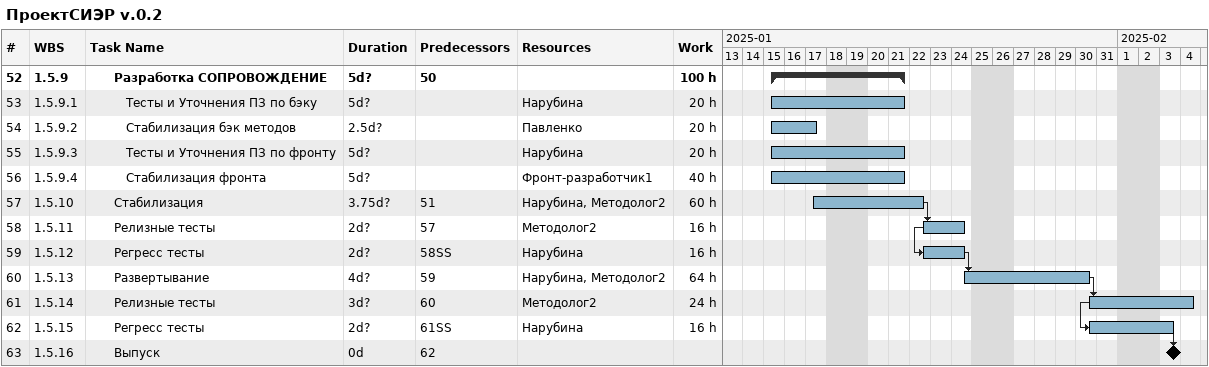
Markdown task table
ПроектСИЭР v.0.2

| ID | WBS | Task | Duration | Start | Finish | Predecessors | Resources | Work (h) |
|---|---|---|---|---|---|---|---|---|
| 52 | 1.5.9 | **Разработка СОПРОВОЖДЕНИЕ** | 5d? | 2025-01-15 | 2025-01-21 | 50 |  | 100 |
| 53 | 1.5.9.1 | Тесты и Уточнения ПЗ по бэку | 5d? | 2025-01-15 | 2025-01-21 |  | Нарубина | 20 |
| 54 | 1.5.9.2 | Стабилизация бэк методов | 2.5d? | 2025-01-15 | 2025-01-17 |  | Павленко | 20 |
| 55 | 1.5.9.3 | Тесты и Уточнения ПЗ по фронту | 5d? | 2025-01-15 | 2025-01-21 |  | Нарубина | 20 |
| 56 | 1.5.9.4 | Стабилизация фронта | 5d? | 2025-01-15 | 2025-01-21 |  | Фронт-разработчик1 | 40 |
| 57 | 1.5.10 | Стабилизация | 3.75d? | 2025-01-17 | 2025-01-22 | 51 | Нарубина, Методолог2 | 60 |
| 58 | 1.5.11 | Релизные тесты | 2d? | 2025-01-22 | 2025-01-24 | 57 | Методолог2 | 16 |
| 59 | 1.5.12 | Регресс тесты | 2d? | 2025-01-22 | 2025-01-24 | 58SS | Нарубина | 16 |
| 60 | 1.5.13 | Развертывание | 4d? | 2025-01-24 | 2025-01-30 | 59 | Нарубина, Методолог2 | 64 |
| 61 | 1.5.14 | Релизные тесты | 3d? | 2025-01-30 | 2025-02-04 | 60 | Методолог2 | 24 |
| 62 | 1.5.15 | Регресс тесты | 2d? | 2025-01-30 | 2025-02-03 | 61SS | Нарубина | 16 |
| 63 | 1.5.16 | Выпуск | 0d | 2025-02-03 | 2025-02-03 | 62 |  |  |
